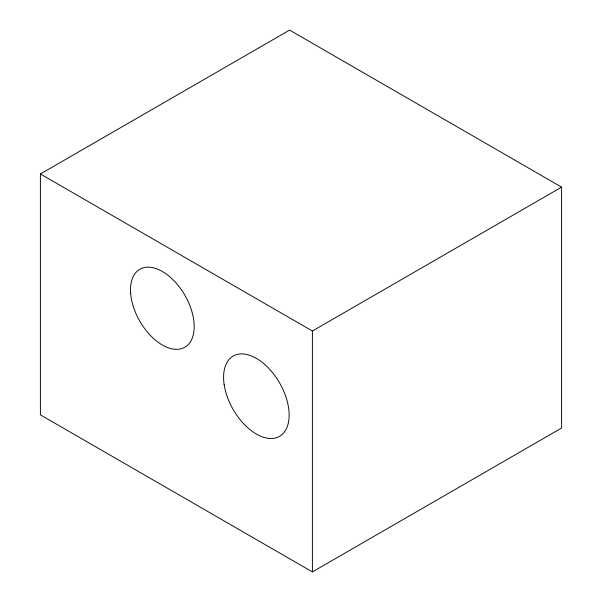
<?xml version="1.0" encoding="UTF-8"?>
<svg xmlns="http://www.w3.org/2000/svg" width="602" height="602" viewBox="0 0 602 602"><rect width="100%" height="100%" fill="white"/><g stroke="black" fill="none" stroke-linecap="round" stroke-linejoin="round"><path stroke-width="0.9" d="M40.402 173.978L289.607 30.1L561.598 187.132L561.598 428.022L312.393 571.9L40.402 414.868L40.402 173.978L312.393 331.01L561.598 187.132M312.393 331.01L312.393 571.9M130.657 293.445A45.03 25.999 60 0 0 180.818 348.859A45.03 25.999 60 0 0 175.573 282.436A45.03 25.999 60 0 0 130.657 293.445M224.155 384.595A46.346 26.759 60 0 0 277.71 437.24A46.346 26.759 60 0 0 267.228 366.768A46.346 26.759 60 0 0 224.155 384.595"/></g></svg>
